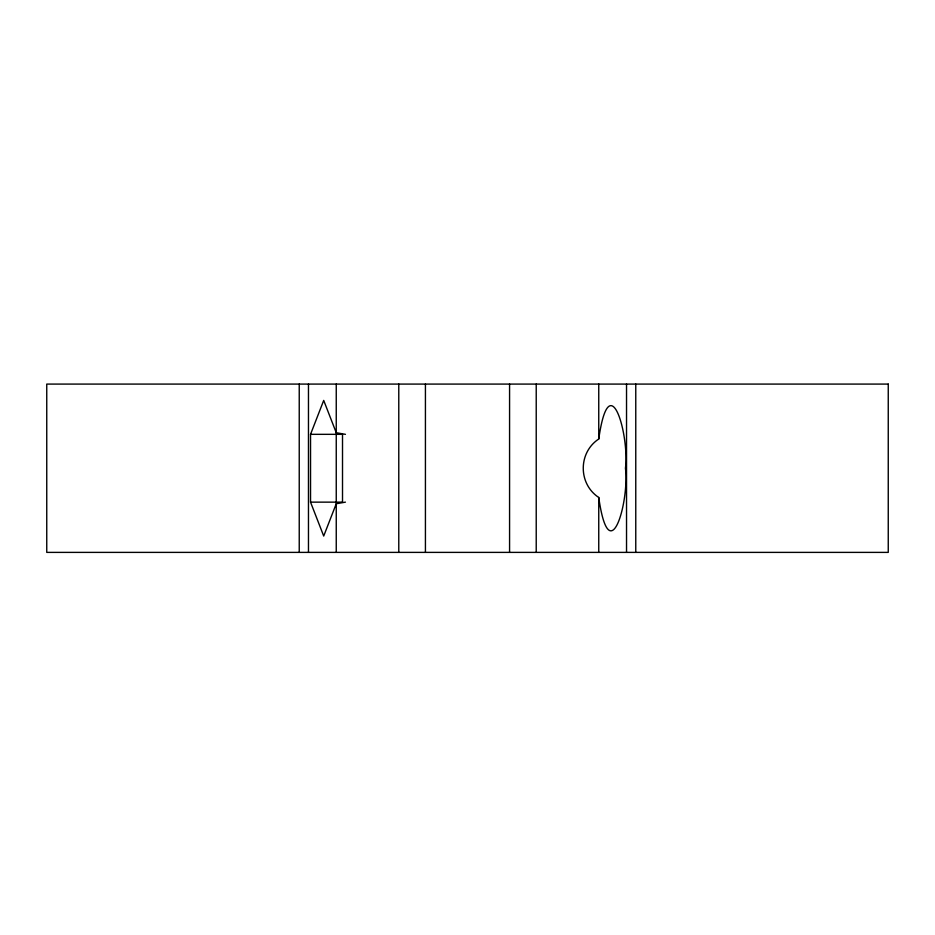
<?xml version="1.0" encoding="UTF-8"?>
<svg xmlns="http://www.w3.org/2000/svg" width="935" height="935" viewBox="0 0 935 935"><rect width="100%" height="100%" fill="white"/><g stroke="black" fill="none" stroke-linecap="round" stroke-linejoin="round"><path stroke-width="1.4" d="M598.751 439.006C609.562 363.434 629.535 435.359 625.445 468.236C629.535 501.113 609.562 573.038 598.751 497.467C578.099 483.851 578.099 452.622 598.751 439.006L598.751 384.086M345.436 502.142L336.249 503.755L323.709 536.047L310.537 502.142L310.537 434.331L323.709 400.425L336.249 432.718L345.436 434.331M310.537 434.331L341.976 434.331M310.537 502.142L341.976 502.142M635.765 384.086L635.765 552.386M626.532 384.086L626.532 552.386M598.751 497.467L598.751 552.386M536.222 384.086L536.222 552.386M509.575 384.086L509.575 552.386M425.425 384.086L425.425 552.386M398.777 384.086L398.777 552.386M342.514 434.331L342.514 502.142M336.249 384.086L336.249 552.386M308.468 384.086L308.468 552.386M299.235 384.086L299.235 552.386M888.25 384.086L46.75 384.086L46.75 552.386L888.25 552.386L888.25 384.086"/></g></svg>
